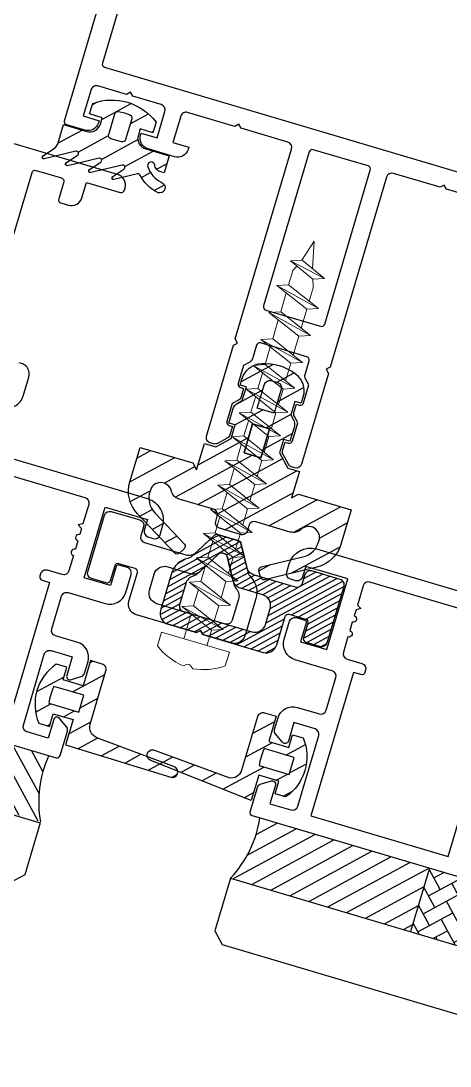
# Model space of a CAD drawing. Header units: millimetres. Extents: x 62878 to 70819, y -67946 to -61850.
# Drawn here: x 67424.38 to 67428.27, y -67142.01 to -67132.51 of the extents above; entities that cross this region are included whole.
import ezdxf

# ---------------------------------------------------------------- set-up
doc = ezdxf.new("R2010")
doc.units = ezdxf.units.MM
doc.layers.add('DOGRAMA', color=171, linetype='Continuous', lineweight=0)
doc.layers.add('DOĞRAMA-yeni', color=40, linetype='Continuous')
pattern_1 = [(28.49895813237898, (67323.98696497982, -67095.27955242204), (-0.075746416285702, 0.1395135940325284), [])]

# ---------------------------------------------------------------- blocks, each defined once
blk = doc.blocks.new('SPANDREL 96')
at = {"layer": 'DOĞRAMA-yeni', "color": 122, "lineweight": -2}
for p, q in [((46177.02076404241, 27268.32131884804), (46084.94526385426, 27241.10294336062)), ((46084.94526385426, 27241.10294336062), (46085.08408057183, 27240.63278786861)), ((46085.08408057182, 27240.63278786861), (46085.22044727582, 27240.55859141781))]:
    blk.add_line(p, q, dxfattribs=at)
blk = doc.blocks.new('a2we')
at = {"lineweight": 5, "ltscale": 0.5}
for p, q in [((-196.0144480926461, -415.2868589025547), (-196.5925912144022, -417.2488821181558)), ((-196.0144480926461, -415.2868589025547), (-195.4639709594615, -417.7110762494052)), ((-197.5747968978259, -417.6063757508618), (-196.5747276986959, -417.2423803302317)), ((-194.1582851917165, -418.2620245979042), (-197.5747968978259, -417.6063757508618)), ((-195.1583543907882, -418.6260200186506), (-197.5747968978259, -417.6063757508618)), ((-196.5747276986959, -417.2423803302317), (-194.1582851917165, -418.2620245979042)), ((-197.1143788935161, -419.7428166739272), (-197.1143788935161, -418.4283854465556)), ((-196.8896500078097, -417.895480952812), (-197.0961171580722, -418.3448917148726)), ((-194.1582851917165, -418.2620245979042), (-195.1583543907882, -418.6260200186506)), ((-195.1583543907882, -418.6260200186506), (-194.9264251741961, -419.2953524503964)), ((-194.9154016761394, -420.634479622855), (-194.9154016761394, -419.3608343693425)), ((-198.1144480926461, -420.1068120946153), (-197.1143788935161, -419.7428166739268)), ((-194.9154016761721, -421.4039929561312), (-198.1144480926461, -420.1068120946153)), ((-193.9153324771005, -421.0399975355008), (-198.1144480926461, -420.1068120946153)), ((-197.1143788935161, -419.7428166739268), (-193.9153324771005, -421.0399975355008)), ((-197.1143788935161, -419.7428166739268), (-193.9153324771005, -421.0399975355008)), ((-197.1143788935161, -422.2969096404012), (-197.1143788935162, -420.512330007273)), ((-193.9153324771005, -421.0399975355008), (-194.9154016761721, -421.4039929561312)), ((-194.9154016761721, -423.1885725893157), (-194.9154016761721, -421.4039929561312)), ((-198.1144480926461, -422.6609050610894), (-197.1143788935161, -422.2969096404012)), ((-197.1143788935161, -422.2969096404012), (-193.9153324771005, -423.594090501975)), ((-197.1143788935161, -422.2969096404012), (-193.9153324771005, -423.594090501975)), ((-194.9154016761721, -423.9580859226053), (-198.1144480926461, -422.6609050610894)), ((-193.9153324771005, -423.594090501975), (-198.1144480926461, -422.6609050610894)), ((-197.1143788935161, -424.8510026068752), (-197.1143788935162, -423.0664229737469)), ((-193.9153324771005, -423.594090501975), (-194.9154016761721, -423.9580859226053)), ((-194.9154016761721, -425.7426655557898), (-194.9154016761721, -423.9580859226053)), ((-198.1144480926461, -425.2149980275636), (-197.1143788935161, -424.8510026068752)), ((-194.9154016761721, -426.5121788890793), (-198.1144480926461, -425.2149980275636)), ((-193.9153324771005, -426.1481834684492), (-198.1144480926461, -425.2149980275636)), ((-197.1143788935161, -424.8510026068752), (-193.9153324771005, -426.1481834684492)), ((-197.1143788935161, -424.8510026068752), (-193.9153324771005, -426.1481834684492)), ((-197.1143788935161, -427.3050955733496), (-197.1143788935162, -425.6205159402211)), ((-193.9153324771005, -426.1481834684492), (-194.9154016761721, -426.5121788890793)), ((-198.1144480926461, -427.669090994038), (-197.1143788935161, -427.3050955733496)), ((-197.1143788935161, -427.3050955733496), (-193.9153324771005, -428.6022764349236)), ((-197.1143788935161, -427.3050955733496), (-193.9153324771005, -428.6022764349236)), ((-194.9154016761721, -428.1967585222638), (-194.9154016761721, -426.5121788890793)), ((-194.9154016761721, -428.9662718555534), (-198.1144480926461, -427.669090994038)), ((-193.9153324771005, -428.6022764349236), (-198.1144480926461, -427.669090994038)), ((-197.1143788935161, -429.5591885398237), (-197.1143788935161, -428.0237477951896)), ((-193.9153324771005, -428.6022764349236), (-194.9154016761721, -428.9662718555534)), ((-194.9154016761721, -430.450851488738), (-194.9154016761721, -428.9662718555534)), ((-198.1144480926461, -429.9231839605702), (-197.1143788935161, -429.5591885398237)), ((-194.9154016761721, -431.2203648220857), (-198.1144480926461, -429.9231839605702)), ((-193.9153324771005, -430.8563694013976), (-198.1144480926461, -429.9231839605702)), ((-197.1143788935161, -429.5591885398237), (-193.9153324771005, -430.8563694013976)), ((-197.1143788935161, -429.5591885398237), (-193.9153324771005, -430.8563694013976)), ((-197.1143788935161, -431.8132815063559), (-197.1143788935161, -430.2778407616635)), ((-193.9153324771005, -430.8563694013976), (-194.9154016761721, -431.2203648220857)), ((-198.1144480926461, -432.177276926986), (-197.1143788935161, -431.8132815063559)), ((-197.1143788935161, -431.8132815063559), (-193.9153324771005, -433.1104623678716)), ((-197.1143788935161, -431.8132815063559), (-193.9153324771005, -433.1104623678716)), ((-194.9154016761721, -432.7049444552304), (-194.9154016761721, -431.2203648220857)), ((-194.9154016761721, -433.4744577885599), (-198.1144480926461, -432.177276926986)), ((-193.9153324771005, -433.1104623678716), (-198.1144480926461, -432.177276926986)), ((-197.1143788935161, -434.0673744728301), (-197.1143788935161, -432.5319337281958)), ((-193.9153324771005, -433.1104623678716), (-194.9154016761721, -433.4744577885599)), ((-194.9154016761721, -434.9590374217446), (-194.9154016761721, -433.4744577885599)), ((-198.1144480926461, -434.4313698935184), (-197.1143788935161, -434.0673744728301)), ((-194.9154016761721, -435.7285507550341), (-198.1144480926461, -434.4313698935184)), ((-193.9153324771005, -435.364555334404), (-198.1144480926461, -434.4313698935184)), ((-197.1143788935161, -434.0673744728301), (-193.9153324771005, -435.364555334404)), ((-197.1143788935161, -434.0673744728301), (-193.9153324771005, -435.364555334404)), ((-197.1143788935161, -436.3642339800811), (-197.1143788935161, -434.7860266946118)), ((-193.9153324771005, -435.364555334404), (-194.9154016761721, -435.7285507550341)), ((-194.9154016761721, -437.2558969289955), (-194.9154016761721, -435.7285507550341)), ((-198.1144480926461, -436.7282294008277), (-197.1143788935161, -436.3642339800811)), ((-194.9154016761721, -438.0254102623434), (-198.1144480926461, -436.7282294008277)), ((-193.9153324771005, -437.6614148416551), (-198.1144480926461, -436.7282294008277)), ((-197.1143788935161, -436.3642339800811), (-193.9153324771005, -437.6614148416551)), ((-197.1143788935161, -436.3642339800811), (-193.9153324771005, -437.6614148416551)), ((-197.1143788935161, -438.6610934873901), (-197.1143788935161, -437.1337473134849)), ((-193.9153324771005, -437.6614148416551), (-194.9154016761721, -438.0254102623434)), ((-198.1144480926461, -439.0250889080787), (-197.1143788935161, -438.6610934873901)), ((-197.1143788935161, -438.6610934873901), (-193.9153324771005, -439.9582743489061)), ((-197.1143788935161, -438.6610934873901), (-193.9153324771005, -439.9582743489061)), ((-194.9154016761721, -439.5527564362646), (-194.9154016761721, -438.0254102623434)), ((-194.9154016761721, -440.3222697695944), (-198.1144480926461, -439.0250889080787)), ((-193.9153324771005, -439.9582743489061), (-198.1144480926461, -439.0250889080787)), ((-197.1143788935161, -440.9579529946993), (-197.1143788935161, -439.430606820736)), ((-193.9153324771005, -439.9582743489061), (-194.9154016761721, -440.3222697695944)), ((-194.9154016761721, -441.849615943574), (-194.9154016761721, -440.3222697695944)), ((-198.1144480926461, -441.3219484153295), (-197.1143788935161, -440.9579529946993)), ((-194.9154016761721, -442.6191292769035), (-198.1144480926461, -441.3219484153295)), ((-193.9153324771005, -442.2551338562151), (-198.1144480926461, -441.3219484153295)), ((-197.1143788935161, -440.9579529946993), (-193.9153324771005, -442.2551338562151)), ((-197.1143788935161, -443.2537258831643), (-197.1143788935161, -441.7274663280053)), ((-193.9153324771005, -442.2551338562151), (-194.9154016761721, -442.6191292769035)), ((-198.1144480926461, -443.6177213039109), (-197.1143788935161, -443.2537258831643)), ((-197.1143788935161, -443.2537258831643), (-193.9153324771005, -444.5509067447383)), ((-194.9154016761721, -444.1453888320787), (-194.9154016761721, -442.6191292769035)), ((-194.9154016761721, -444.9149021654266), (-198.1144480926461, -443.6177213039109)), ((-193.9153324771005, -444.5509067447383), (-198.1144480926461, -443.6177213039109)), ((-197.1143788935161, -445.5538642814245), (-197.1143788935161, -444.0232392165685)), ((-193.9153324771005, -444.5509067447383), (-194.9154016761721, -444.9149021654266)), ((-194.9154016761721, -446.4455272302989), (-194.9154016761721, -444.9149021654266)), ((-198.1144480926461, -445.9178597020545), (-197.1143788935161, -445.5538642814245)), ((-193.9153324771005, -446.8510451429402), (-198.1144480926461, -445.9178597020545)), ((-194.9154016761721, -447.2150405636282), (-198.1144480926461, -445.9178597020545)), ((-197.1143788935161, -445.5538642814245), (-193.9153324771005, -446.8510451429402)), ((-197.1143788935161, -445.5538642814245), (-193.9153324771005, -446.8510451429402)), ((-197.1143788935161, -447.8540026795677), (-197.1143788935161, -446.3233776147298)), ((-193.9153324771005, -446.8510451429402), (-194.9154016761721, -447.2150405636282)), ((-194.9154016761721, -448.7456656284821), (-194.9154016761721, -447.2150405636282)), ((-197.1143788935161, -447.8540026795677), (-198.1144480926461, -448.2179981003141)), ((-194.9154016761721, -449.5151789618299), (-198.1144480926461, -448.2179981003141)), ((-198.1144480926461, -448.2179981003141), (-193.9153324771005, -449.1511835411412)), ((-193.9153324771005, -449.1511835411412), (-197.1143788935161, -447.8540026795677)), ((-197.1143788935161, -450.1541410778275), (-197.1143788935161, -448.6235160129718)), ((-193.9153324770423, -449.1511835411412), (-194.9154016761721, -449.5151789618299)), ((-194.9154016761723, -451.0458040266858), (-194.9154016761721, -449.5151789618299)), ((-198.1144480926461, -450.5181364984577), (-197.1143788935161, -450.1541410778275)), ((-194.9154016761721, -451.8153173600317), (-198.1144480926461, -450.5181364984577)), ((-193.9153324770423, -451.4513219393434), (-198.1144480926461, -450.5181364984577)), ((-197.1143788935161, -450.1541410778275), (-193.9153324770423, -451.4513219393434)), ((-197.1143788935161, -453.2868589025547), (-197.1143788935162, -450.9236544111328)), ((-193.9153324770423, -451.4513219393434), (-194.9154016761721, -451.8153173600317)), ((-194.9154016761721, -453.2868589025547), (-194.9154016761721, -451.8153173600317)), ((-192.7980524524961, -453.2868589025547), (-199.230843732796, -453.2868589025547)), ((-199.230843732796, -454.5827171301502), (-199.230843732796, -453.2868589025547)), ((-192.7980524524961, -454.5827171301502), (-192.7980524524961, -453.2868589025547))]:
    blk.add_line(p, q, dxfattribs=at)
blk.add_lwpolyline([(-196.4690204826777, -455.6637351848848), (-196.1125089353335, -455.3998333582319), (-195.9163872499585, -455.3998333582319), (-195.5598757026143, -455.6637351848848)], dxfattribs=at)
for centre, radius, start, end in [((-196.9143788935627, -418.4283854465556), 0.2, 155.3251238657465, 180), ((-195.115401676151, -419.3608343693425), 0.2, 0, 19.11162363728389), ((-195.6603624057317, -449.5292358589606), 6.187568978619671, 234.757305859688, 262.4904896380407), ((-196.3685337795604, -449.5292358589606), 6.187568978619673, 277.5095103619591, 305.2426941403116)]:
    blk.add_arc(centre, radius, start, end, dxfattribs=at)

msp = doc.modelspace()

# ---------------------------------------------------------------- hatches: boundary and pattern name
at = {"layer": 'DOGRAMA', "lineweight": -2}
h = msp.add_hatch(dxfattribs=at)
h.set_pattern_fill('ANSI31', color=256, scale=0.05, angle=343.5027534101681, style=0)
h.set_pattern_definition(pattern_1)
edge = h.paths.add_edge_path()
edge.add_arc((67424.61669541734, -67133.59014307648), 0.09999999965983376, 303.4989585464025, 343.4989585433755)
edge.add_line((67424.71257687424, -67133.61854635368), (67424.76173669483, -67133.452596663))
edge.add_line((67424.76173669483, -67133.452596663), (67424.97267590012, -67133.51508387476))
edge.add_arc((67425.00107917821, -67133.41920241744), 0.1000000003245751, 253.4989581244033, 343.4989581244033)
edge.add_line((67425.09696063554, -67133.44760569553), (67425.11400260197, -67133.3900768216))
edge.add_line((67425.11400260197, -67133.3900768216), (67424.99894485413, -67133.35599288785))
edge.add_line((67424.99894485413, -67133.35599288785), (67425.02734813213, -67133.26011143063))
edge.add_arc((67425.20137939096, -67133.72884709261), 0.4999999998623882, 36.62906045737168, 110.36885574909539, ccw=False)
edge.add_line((67425.602636874, -67133.43053109878), (67425.57423359604, -67133.52641255576))
edge.add_line((67425.57423359604, -67133.52641255576), (67425.4591758473, -67133.492328622))
edge.add_line((67425.4591758473, -67133.492328622), (67425.44213387993, -67133.54985749614))
edge.add_arc((67425.53801533737, -67133.57826077411), 0.10000000040313, 163.4989582073026, 253.4989582096707)
edge.add_line((67425.5096120594, -67133.67414223157), (67425.7205512647, -67133.73662944286))
edge.add_line((67425.7205512647, -67133.73662944286), (67425.67525513543, -67133.88953640162))
edge.add_line((67425.67525513543, -67133.88953640162), (67425.63740171737, -67133.87832295951))
edge.add_arc((67425.65586384785, -67133.81600001233), 0.06500000005627196, 185.0896228229126, 253.498958340867, ccw=False)
edge.add_arc((67425.55855959184, -67133.8246664223), 0.03268943078929895, 5.089622656617073, 198.9292373171548)
edge.add_arc((67425.75778776527, -67133.75914947667), 0.2424115899346046, 198.3014915652048, 243.8082639741156)
edge.add_arc((67425.63532051434, -67134.02424594935), 0.05002797726506038, -105.52888305665408, 71.98435324086171, ccw=False)
edge.add_arc((67425.78694050793, -67133.7392934077), 0.3717812406203506, 206.9989371838813, 243.6504576742983, ccw=False)
edge.add_arc((67425.43931754086, -67133.919576316), 0.02000000000387995, 35.11329575059322, 103.4989586203978)
edge.add_line((67425.43464898705, -67133.90012883273), (67425.22068939867, -67133.95149187013))
edge.add_arc((67425.2171879839, -67133.9369062578), 0.01499999974561794, 123.4989565628982, 283.49895655522573, ccw=False)
edge.add_line((67425.20890915705, -67133.92439781991), (67425.31158143393, -67133.85644320691))
edge.add_arc((67425.30054299765, -67133.83976528964), 0.02000000000008091, 303.498957587384, 463.4989575891348)
edge.add_line((67425.29587444419, -67133.82031780628), (67425.00975019339, -67133.88900465882))
edge.add_arc((67425.00624877821, -67133.87441904617), 0.01500000015202683, 123.4989578320662, 283.49895778314055, ccw=False)
edge.add_line((67424.99796995087, -67133.86191060813), (67425.10064222768, -67133.79395599561))
edge.add_arc((67425.08960379142, -67133.77727807834), 0.01999999999204939, 303.4989575526205, 463.4989575388672)
edge.add_line((67425.08493523797, -67133.75783059497), (67424.79881098813, -67133.8265174471))
edge.add_arc((67424.79530957293, -67133.81193183456), 0.01500000005637431, 123.49895796978359, 283.4989579280135, ccw=False)
edge.add_line((67424.7870307456, -67133.7994233966), (67424.88970302336, -67133.73146878387))
edge.add_arc((67424.87866458663, -67133.71479086678), 0.02000000009130585, 303.4989589641672, 463.4989589463015)
edge.add_line((67424.8739960327, -67133.69534338346), (67424.58787178286, -67133.76403023532))
edge.add_arc((67424.58437036761, -67133.74944462301), 0.01499999984356309, 123.49895842928731, 283.49895835180644, ccw=False)
edge.add_line((67424.57609154031, -67133.73693618532), (67424.67188759994, -67133.67353266163))
edge = h.paths.add_edge_path(flags=16)
edge.add_line((67425.38221269284, -67133.40006248753), (67425.32637012913, -67133.5885712382))
edge.add_arc((67425.29760569196, -67133.58005025474), 0.03000000008300423, 253.4989580488048, 343.4989580409109, ccw=False)
edge.add_line((67425.2890847085, -67133.60881469192), (67425.19320325102, -67133.58041141395))
edge.add_arc((67425.20172423459, -67133.55164697711), 0.02999999979102725, 163.498957646172, 253.4989576728195, ccw=False)
edge.add_line((67425.17295979775, -67133.54312599353), (67425.2288023615, -67133.35461724267))
edge.add_arc((67425.25756679902, -67133.36313822682), 0.03000000061212774, 81.2653911737986, 163.4989569779322, ccw=False)
edge.add_arc((67425.20137939129, -67133.72884708943), 0.3999999965363037, 65.73252391314361, 81.26539224949488, ccw=False)
edge.add_arc((67425.35344825574, -67133.3915415041), 0.03000000000825104, -16.501041945263523, 65.7325238916709, ccw=False)
h = msp.add_hatch(dxfattribs=at)
h.set_pattern_fill('ANSI31', color=256, scale=0.05, angle=343.5027534101681, style=0)
h.set_pattern_definition(pattern_1)
edge = h.paths.add_edge_path(flags=16)
edge.add_arc((67426.63468110711, -67135.82624384642), 0.04999999964090491, 73.49895855611982, 163.4989585561197, ccw=False)
edge.add_line((67426.64888274565, -67135.77830311815), (67426.70641162142, -67135.79534508502))
edge.add_arc((67426.69220998205, -67135.84328581314), 0.04999999973697263, -16.501042407323723, 73.49895759741258, ccw=False)
edge.add_line((67426.74015071016, -67135.85748745251), (67426.67624333405, -67136.07322073108))
edge.add_line((67426.67624333405, -67136.07322073108), (67426.52283300363, -67136.0277754862))
edge.add_line((67426.52283300363, -67136.0277754862), (67426.58674037884, -67135.81204220788))
h.paths.add_polyline_path([(67426.48022808618, -67136.17159767168), (67426.63363841847, -67136.21704291632), (67426.55552940283, -67136.48071692315), (67426.40211907239, -67136.43527167829)], flags=16)
edge = h.paths.add_edge_path()
edge.add_arc((67426.74584886785, -67135.87345928456), 0.2000000001360685, -16.501041710968707, 54.06517717426999, ccw=False)
edge.add_line((67426.93761178217, -67135.93026584004), (67426.92161947553, -67135.9842513564))
edge.add_line((67426.92161947553, -67135.9842513564), (67426.86409060162, -67135.96720938954))
edge.add_line((67426.86409060162, -67135.96720938954), (67426.82765366326, -67136.09021021794))
edge.add_line((67426.82765366326, -67136.09021021794), (67426.84837666892, -67136.1283789029))
edge.add_arc((67426.76049408989, -67136.17609318087), 0.1000000000943274, -16.50104189749868, 28.498958100237985, ccw=False)
edge.add_line((67426.85637554698, -67136.20449645893), (67426.81936767517, -67136.32942460151))
edge.add_line((67426.81936767517, -67136.32942460151), (67426.76183880029, -67136.31238263464))
edge.add_line((67426.76183880029, -67136.31238263464), (67426.72540186197, -67136.43538346306))
edge.add_line((67426.72540186197, -67136.43538346306), (67426.8007856016, -67136.5742290604))
edge.add_line((67426.8007856016, -67136.5742290604), (67426.90461013897, -67136.60498534319))
edge.add_line((67426.90461013897, -67136.60498534319), (67426.83360194354, -67136.84468898564))
edge.add_line((67426.83360194354, -67136.84468898564), (67426.89574431124, -67136.81094989639))
edge.add_line((67426.89574431124, -67136.81094989639), (67427.37515159661, -67136.95296628607))
edge.add_line((67427.37515159661, -67136.95296628607), (67427.28233185294, -67137.26629956615))
edge.add_arc((67426.99468748158, -67137.18108973204), 0.300000000342251, 283.49895812141074, 343.4989581205613, ccw=False)
edge.add_line((67427.06471578627, -67137.47280198194), (67426.5870057506, -67137.58748082699))
edge.add_arc((67426.58000292003, -67137.55830960223), 0.02999999982806261, 193.4989584080042, 283.49895840151675, ccw=False)
edge.add_line((67426.55083169529, -67137.5653124328), (67426.53682603399, -67137.50696998286))
edge.add_arc((67426.56599725921, -67137.49996715254), 0.03000000022311368, 103.49895773450493, 193.4989577345048, ccw=False)
edge.add_line((67426.5589944289, -67137.47079592732), (67426.93565237714, -67137.38037559847))
edge.add_arc((67426.888966841, -67137.1859007653), 0.2000000000573813, 283.4989580400691, 345.4185553801055)
edge.add_arc((67426.988096478, -67137.20333910208), 0.1000000004903255, 340.7841106031738, 493.4989582006951)
edge.add_arc((67426.8504282007, -67137.05826172465), 0.09999999954474074, 253.498958218582, 313.4989582218484, ccw=False)
edge.add_line((67426.82202492299, -67137.15414318128), (67426.50868919263, -67137.06132271206))
edge.add_arc((67426.49448755411, -67137.10926344032), 0.0499999996228191, 73.4989585673719, 163.4989585673719)
edge.add_line((67426.44654682586, -67137.0950618018), (67426.4323494084, -67137.14298827713))
edge.add_arc((67426.38440868036, -67137.12878663836), 0.04999999948379503, 253.4989582245228, 343.49895822452277, ccw=False)
edge.add_line((67426.37020704159, -67137.1767273664), (67426.17844412764, -67137.11992081066))
edge.add_arc((67426.19264576616, -67137.07198008147), 0.05000000051578476, 163.4989588704965, 253.4989588704965, ccw=False)
edge.add_line((67426.14470503698, -67137.05777844295), (67426.15890245442, -67137.00985196758))
edge.add_arc((67426.11096172583, -67136.9956503287), 0.05000000004705915, 343.498958276595, 433.4989582765951)
edge.add_line((67426.12516336472, -67136.9477096001), (67425.81182763436, -67136.85488913064))
edge.add_arc((67425.84023091252, -67136.75900767406), 0.09999999963365916, 193.4989579630618, 253.4989579636559, ccw=False)
edge.add_arc((67425.64575607951, -67136.8056932102), 0.1000000002794401, 13.49895813848493, 166.2138057217832)
edge.add_arc((67425.73838935589, -67136.84506142938), 0.200000000047591, 161.579360860378, 223.4989582025086)
edge.add_line((67425.59331197843, -67136.98272970667), (67425.85994725498, -67137.26371489388))
edge.add_arc((67425.83818564822, -67137.28436513529), 0.02999999998826369, -46.501042229451, 43.498957750389025, ccw=False)
edge.add_line((67425.85883588964, -67137.30612674206), (67425.81531267616, -67137.34742722512))
edge.add_arc((67425.79466243449, -67137.32566561858), 0.02999999999967173, 223.4989583991969, 313.49895841935694, ccw=False)
edge.add_line((67425.77290082796, -67137.34631586024), (67425.43473101709, -67136.98994625642))
edge.add_arc((67425.6523470838, -67136.78344384054), 0.3000000004280252, 163.498958126087, 223.4989581266344, ccw=False)
edge.add_line((67425.36470271234, -67136.69823400643), (67425.45752245604, -67136.38490072636))
edge.add_line((67425.45752245604, -67136.38490072636), (67425.93692974045, -67136.5269171163))
edge.add_line((67425.93692974045, -67136.5269171163), (67425.97066883114, -67136.58905948378))
edge.add_line((67425.97066883114, -67136.58905948378), (67426.04167702561, -67136.34935584155))
edge.add_line((67426.04167702561, -67136.34935584155), (67426.14550156204, -67136.38011212386))
edge.add_line((67426.14550156204, -67136.38011212386), (67426.28434716014, -67136.30472838423))
edge.add_line((67426.28434716014, -67136.30472838423), (67426.32078409844, -67136.18172755581))
edge.add_line((67426.32078409844, -67136.18172755581), (67426.26325522362, -67136.16468558939))
edge.add_line((67426.26325522362, -67136.16468558939), (67426.3002630964, -67136.03975744636))
edge.add_arc((67426.39614455304, -67136.0681607243), 0.09999999962747119, 118.4989580943915, 163.4989580930422, ccw=False)
edge.add_line((67426.3484302753, -67135.98027814568), (67426.38659896047, -67135.95955513914))
edge.add_line((67426.38659896047, -67135.95955513914), (67426.42303589881, -67135.8365543107))
edge.add_line((67426.42303589881, -67135.8365543107), (67426.36550702491, -67135.81951234405))
edge.add_line((67426.36550702491, -67135.81951234405), (67426.38149933066, -67135.76552682792))
edge.add_arc((67426.57326224474, -67135.82233338358), 0.1999999999562032, 92.93273934174522, 163.4989582221206, ccw=False)
edge.add_arc((67426.58710200035, -67136.09247910637), 0.4705000006676689, 54.06517701627229, 92.93273925112561, ccw=False)
at = {"layer": 'DOGRAMA', "lineweight": -2, "ltscale": 5}
h = msp.add_hatch(dxfattribs=at)
h.set_pattern_fill('ANSI31', color=256, scale=0.015, angle=343.5027534101681, style=0)
h.set_pattern_definition([(28.49895813237898, (67323.98696497982, -67095.27955242204), (-0.02272392488571056, 0.04185407820975854), [])])
edge = h.paths.add_edge_path(flags=16)
edge.add_line((67426.22806406947, -67137.35226488744), (67426.20191035661, -67137.34451728752))
edge.add_arc((67426.19338937332, -67137.37328172434), 0.02999999969854346, 73.49895817122778, 133.4989581681704)
edge.add_line((67426.17273913196, -67137.35152011794), (67425.98387858932, -67137.53073555352))
edge.add_arc((67425.9150444516, -67137.45819686647), 0.09999999817402078, 285.64000037127784, 313.49895848435443, ccw=False)
edge.add_arc((67425.96896288564, -67137.65079178264), 0.09999999998507465, 105.6400000286476, 163.4989581362578)
edge.add_line((67425.87308142864, -67137.62238850466), (67425.81622026577, -67137.81433575453))
edge.add_arc((67425.8641609944, -67137.82853739342), 0.05000000008891692, 163.4989582908041, 253.4989582860677)
edge.add_line((67425.84995935552, -67137.87647812204), (67426.47318882658, -67138.06109942893))
edge.add_arc((67426.50159210435, -67137.96521797216), 0.09999999970344584, 253.4989582102866, 343.4989582102866)
edge.add_line((67426.59747356112, -67137.99362124993), (67426.64013308453, -67137.84961472853))
edge.add_arc((67426.5442516273, -67137.82121145078), 0.1000000001318428, 343.4989582916938, 433.4989582916938)
edge.add_line((67426.57265490506, -67137.72532999355), (67426.37006144406, -67137.6653150689))
edge.add_arc((67426.39846472177, -67137.56943361151), 0.1000000002729217, 193.4989583466838, 253.49895834172628, ccw=False)
edge.add_line((67426.30122730508, -67137.59277638016), (67426.24871431134, -67137.3740264942))
edge.add_arc((67426.21954308612, -67137.38102932488), 0.03000000030803417, 13.49895841011307, 73.49895840407429)
edge = h.paths.add_edge_path()
edge.add_line((67426.81271970717, -67137.90074062895), (67426.96133596619, -67137.94476570986))
edge.add_arc((67426.95281498262, -67137.9735301467), 0.02999999979102725, -16.501042319286626, 73.49895767281947, ccw=False)
edge.add_line((67426.98157941947, -67137.98205113027), (67426.94181482992, -67138.11628517034))
edge.add_arc((67426.9705792672, -67138.12480615344), 0.03000000009129442, 163.4989587702489, 253.4989587968964)
edge.add_line((67426.96205828412, -67138.15357059073), (67427.09629232326, -67138.1933351798))
edge.add_arc((67427.11049396236, -67138.1453944512), 0.05000000012301006, 253.4989580415041, 343.4989580415041)
edge.add_line((67427.15843469097, -67138.1595960903), (67427.31039222804, -67137.64663029539))
edge.add_arc((67427.2624514998, -67137.63242865591), 0.0499999998816591, 343.4989575073953, 433.4989575233838)
edge.add_line((67427.27665313927, -67137.58448792767), (67427.0177732048, -67137.50779907717))
edge.add_arc((67427.00357156579, -67137.5557398059), 0.05000000022378402, 73.4989581800619, 163.4989581753256)
edge.add_line((67426.95563083707, -67137.54153816689), (67426.9314880514, -67137.62303740492))
edge.add_arc((67426.88354732266, -67137.60883576592), 0.0500000002196508, 253.4989581960504, 343.4989581960504, ccw=False)
edge.add_line((67426.86934568366, -67137.65677649465), (67426.49570213805, -67137.54609084365))
edge.add_arc((67426.52410541625, -67137.45020938713), 0.09999999958611525, 193.4989579325788, 253.4989579381948, ccw=False)
edge.add_line((67426.42686800004, -67137.47355215492), (67426.37435500536, -67137.25480226894))
edge.add_arc((67426.34518378064, -67137.26180509881), 0.02999999963671545, 13.49895711732378, 73.4989571201579)
edge.add_line((67426.35370476443, -67137.2330406622), (67426.16147949654, -67137.17609714158))
edge.add_arc((67426.1529585133, -67137.20486157839), 0.02999999967219121, 73.49895824327636, 133.4989582457218)
edge.add_line((67426.13230827192, -67137.18309997203), (67425.93652014004, -67137.36888920488))
edge.add_arc((67425.86768600109, -67137.29635051593), 0.100000000398228, 283.0102865303558, 313.4989582405602, ccw=False)
edge.add_arc((67425.93522379556, -67137.5886494154), 0.2000000001227445, 103.0102863610521, 163.498958071414)
edge.add_line((67425.74346088147, -67137.53184285919), (67425.64399480296, -67137.86761229455))
edge.add_arc((67425.73987625985, -67137.89601557286), 0.09999999996799572, 163.4989579334448, 253.498957941439)
edge.add_line((67425.71147298155, -67137.99189702974), (67425.97035291506, -67138.06858588003))
edge.add_line((67425.97035291506, -67138.06858588003), (67426.00763833566, -67138.04834242628))
edge.add_line((67426.00763833566, -67138.04834242628), (67426.02788178991, -67138.08562784693))
edge.add_line((67426.02788178991, -67138.08562784693), (67426.57440609395, -67138.24752653162))
edge.add_arc((67426.60280937204, -67138.1516450743), 0.1000000003245751, 253.4989581244033, 343.4989581244033)
edge.add_line((67426.69869082936, -67138.18004835238), (67426.77543428654, -67137.92098408248))
edge.add_arc((67426.80419872362, -67137.92950506603), 0.03000000002408803, 73.49895783366281, 163.4989578336628, ccw=False)
at = {"layer": 'DOGRAMA', "lineweight": -2}
h = msp.add_hatch(dxfattribs=at)
h.set_pattern_fill('ANSI31', color=256, scale=0.05, angle=343.5027534101681, style=0)
h.set_pattern_definition(pattern_1)
edge = h.paths.add_edge_path(flags=16)
edge.add_arc((67425.28659941374, -67138.82171419225), 0.6682513996119114, 156.6232787045507, 170.3746371348947)
edge.add_line((67424.62775557868, -67138.70997908547), (67424.90120383928, -67138.79098355862))
edge.add_line((67424.90120383928, -67138.79098355862), (67424.94664908366, -67138.6375732275))
edge.add_line((67424.94664908366, -67138.6375732275), (67424.67320082405, -67138.55656875433))
edge = h.paths.add_edge_path()
edge.add_line((67425.11424473862, -67138.35347518769), (67425.00877513643, -67138.3222315818))
edge.add_line((67425.00877513643, -67138.3222315818), (67424.94060726892, -67138.55234707861))
edge.add_line((67424.94060726892, -67138.55234707861), (67424.75843250152, -67138.49838085052))
edge.add_line((67424.75843250152, -67138.49838085052), (67424.79251643436, -67138.38332310224))
edge.add_line((67424.79251643436, -67138.38332310224), (67424.69663497782, -67138.35491982404))
edge.add_arc((67424.94502038218, -67138.72052711472), 0.4420000001135888, 124.1913099615351, 202.8066061949714)
edge.add_line((67424.53757662055, -67138.89185598333), (67424.633458078, -67138.92025926155))
edge.add_line((67424.633458078, -67138.92025926155), (67424.66754201178, -67138.80520151279))
edge.add_line((67424.66754201178, -67138.80520151279), (67424.84971677916, -67138.85916774109))
edge.add_line((67424.84971677916, -67138.85916774109), (67424.78154891255, -67139.0892832379))
edge.add_line((67424.78154891255, -67139.0892832379), (67425.7372749721, -67139.3817954937))
edge.add_arc((67425.75147661119, -67139.33385476515), 0.05000000006306648, 253.4989580385472, 426.7891212353896)
edge.add_line((67425.77118243216, -67139.28790173885), (67425.06580360548, -67139.02315504439))
edge.add_arc((67425.10012986054, -67138.92923109514), 0.1000000001396606, 163.4989581646757, 249.9242286033491, ccw=False)
edge.add_line((67425.00424840336, -67138.90082781717), (67425.14798382836, -67138.41561755515))
edge.add_arc((67425.10004309977, -67138.40141591628), 0.05000000004292593, 343.4989582925836, 433.4989583085721)
h = msp.add_hatch(dxfattribs=at)
h.set_pattern_fill('ANSI31', color=256, scale=0.03999999999999999, angle=343.5027534101681, style=0)
h.set_pattern_definition([(118.4989581323789, (67554.32627847574, -67163.51372152768), (0.1116108752260227, 0.06059713302856166), [])])
h.paths.add_polyline_path([(67423.34511245898, -67138.83324307465, 0.4142135623420975), (67423.37929076076, -67138.8146865756), (67424.62814673866, -67139.18463927136, 0.1532309010706403), (67424.55360852822, -67139.78833129151), (67423.18250369254, -67139.38216441649)])
h.paths.add_polyline_path([(67423.08778987735, -67138.72833431429), (67423.32655596016, -67138.79906477287, 0.4142135623575963), (67423.34511245898, -67138.83324307465), (67423.18250369254, -67139.38216441649), (67422.91737020943, -67139.30362305643)])
h = msp.add_hatch(dxfattribs=at)
h.set_pattern_fill('ANSI31', color=256, scale=0.05, angle=343.5027534101681, style=0)
h.set_pattern_definition(pattern_1)
edge = h.paths.add_edge_path(flags=16)
edge.add_arc((67427.1974097476, -67139.38775979065), 0.668251398455853, 156.6232790219072, 170.3746374521347)
edge.add_line((67426.53856591307, -67139.27602468772), (67426.81201417271, -67139.35702916134))
edge.add_line((67426.81201417271, -67139.35702916134), (67426.85745941807, -67139.20361882998))
edge.add_line((67426.85745941807, -67139.20361882998), (67426.58401115751, -67139.12261435659))
edge = h.paths.add_edge_path()
edge.add_line((67426.58939901389, -67138.79567974141), (67426.69486861513, -67138.82692334702))
edge.add_line((67426.69486861513, -67138.82692334702), (67426.62670074851, -67139.05703884407))
edge.add_line((67426.62670074851, -67139.05703884407), (67426.80887551684, -67139.11100507238))
edge.add_line((67426.80887551684, -67139.11100507238), (67426.84295945062, -67138.99594732362))
edge.add_line((67426.84295945062, -67138.99594732362), (67426.93884090806, -67139.02435060183))
edge.add_arc((67426.5313971464, -67139.19567947045), 0.4420000001461473, -55.808690037464316, 22.806606195247923, ccw=False)
edge.add_line((67426.77978255079, -67139.56128676116), (67426.68390109425, -67139.53288348293))
edge.add_line((67426.68390109425, -67139.53288348293), (67426.7179850271, -67139.41782573462))
edge.add_line((67426.7179850271, -67139.41782573462), (67426.53581025879, -67139.36385950631))
edge.add_line((67426.53581025879, -67139.36385950631), (67426.46764239125, -67139.59397500334))
edge.add_line((67426.46764239125, -67139.59397500334), (67425.55625316518, -67139.23074427682))
edge.add_arc((67425.57045480407, -67139.18280354828), 0.05000000000520138, 80.20879507566582, 253.4989582623861, ccw=False)
edge.add_line((67425.57895771577, -67139.13353184755), (67426.26526998935, -67139.38369167213))
edge.add_arc((67426.2876397635, -67139.28622581477), 0.1000000007397053, 257.0736876026785, 343.4989580373428)
edge.add_line((67426.38352122117, -67139.31462909312), (67426.52725664526, -67138.82941883114))
edge.add_arc((67426.57519737445, -67138.84362047058), 0.05000000077617767, 73.49895785848543, 163.4989578632217, ccw=False)
h = msp.add_hatch(dxfattribs=at)
h.set_pattern_fill('ANSI31', color=256, scale=0.03999999999999999, angle=343.5027534101681, style=0)
h.set_pattern_definition([(28.49895813237898, (67304.52302920513, -67089.51368699077), (-0.06059713302856166, 0.1116108752260227), [])])
h.paths.add_polyline_path([(67427.813188356, -67140.15683582886, -0.4142135623420975), (67427.79463185626, -67140.12265752662), (67426.54577587926, -67139.7527048313, -0.1532309010706403), (67426.27947475392, -67140.29959029499), (67427.65057958956, -67140.70575717023)])
h.paths.add_polyline_path([(67428.08613274063, -67140.20900978791), (67427.84736665874, -67140.1382793298, -0.4142135623575963), (67427.813188356, -67140.15683582886), (67427.65057958956, -67140.70575717023), (67427.91571307267, -67140.78429853027)])
h = msp.add_hatch(dxfattribs=at)
h.set_pattern_fill('AR-HBONE', color=256, scale=0.03, angle=343.5027534101681, style=0)
h.set_pattern_definition([(118.4989581323789, (67442.95819410765, -67107.25714001356), (0.04820196113145938, 0.1627162282720481), [0.3599999999999994, -0.1199999999999999]), (28.49895813237898, (67442.90093697415, -67107.15168091869), (0.04820196113145938, 0.1627162282720481), [0.3599999999999985, -0.1199999999999997])])
h.paths.add_polyline_path([(67428.58805091334, -67140.35769465198), (67428.82775455556, -67140.42870284717), (67428.65733488859, -67141.0039915893), (67427.91571307267, -67140.78429853027), (67428.08613274063, -67140.20900978791)])

# ---------------------------------------------------------------- linework, layer by layer
msp.add_line((67428.08613274063, -67140.20900978791), (67427.91571307267, -67140.78429853027), dxfattribs=at)
msp.add_line((67428.08613274063, -67140.20900978791), (67427.91571307267, -67140.78429853027), dxfattribs=at)
at = {"layer": 'DOGRAMA', "lineweight": -2, "ltscale": 0.5}
for points in [[(67428.67007780305, -67134.16598474371), (67428.24162285589, -67134.0390621319), (67428.22137940259, -67134.00177671104), (67428.18409398198, -67134.02202016501), (67427.75920396144, -67133.89615360285, 0.4142135623730951), (67427.69706159466, -67133.92989269237), (67427.18580259092, -67135.65575891877), (67427.14851717028, -67135.67600237252), (67427.16876062358, -67135.71328779291), (67426.92449243326, -67136.5378683234, -0.4142135623730951), (67426.86235006555, -67136.57160741265), (67426.83426703705, -67136.56328828532, -0.1989123673795887), (67426.80452738682, -67136.53920469586), (67426.75681310831, -67136.45132211673, -0.1989123673797732), (67426.75281366974, -67136.41326333872), (67426.77533443678, -67136.33723958171), (67426.80409887369, -67136.34576056515, 0.4142135623730951), (67426.84138429433, -67136.32551711117), (67426.88966986665, -67136.16251863464), (67426.8590649096, -67136.10614887164, -0.1989123673797732), (67426.8550654701, -67136.06809009338), (67426.87758623713, -67135.99206633662), (67426.90635067408, -67136.00058732007, 0.4142135623729841), (67426.94363609471, -67135.98034386609), (67426.99192166702, -67135.81734538908), (67426.96131671, -67135.76097562631, -0.1989123673797501), (67426.95731727045, -67135.72291684827), (67426.99403967697, -67135.59895236256, 0.4142135623729288), (67426.97379622367, -67135.56166694216), (67426.55191781219, -67135.43669251913, 0.4142135623725959), (67426.51463239157, -67135.45693597286), (67426.47790998599, -67135.58090045836, -0.1989123673796753), (67426.45382639606, -67135.6106401086), (67426.3974566338, -67135.64124506582), (67426.34917106054, -67135.80424354285, 0.4142135623736503), (67426.36941451477, -67135.84152896325), (67426.39817895173, -67135.85004994669), (67426.37565818566, -67135.92607370346, -0.1989123673797502), (67426.35157459573, -67135.9558133539), (67426.29520483245, -67135.98641831092), (67426.24691926019, -67136.14941678796, 0.4142135623732063), (67426.26716271346, -67136.18670220858), (67426.29592715042, -67136.19522319203), (67426.27340638527, -67136.27124694879, -0.1989123673796753), (67426.24932279531, -67136.30098659947), (67426.16144021598, -67136.3487008773, -0.1989123673797207), (67426.1233814382, -67136.35270031635), (67426.09529840967, -67136.34438118878, -0.4142135623730951), (67426.06155931993, -67136.28223882151), (67426.30582751028, -67135.45765829104), (67426.34311293089, -67135.43741483708), (67426.32286947759, -67135.40012941668), (67426.83412848134, -67133.67426319049, 0.4142135623730951), (67426.80038939163, -67133.61212082279), (67426.37549937109, -67133.48625426086), (67426.35525591782, -67133.44896884024), (67426.31797049717, -67133.46921229445), (67425.88951555002, -67133.34228968216, 0.4142135623730951), (67425.82737318228, -67133.37602877141), (67425.75636498781, -67133.61573241434), (67425.9001871726, -67133.65833733107), (67425.89450651772, -67133.6775136226, -0.4142135623729619), (67425.7702217823, -67133.7449918014), (67425.53051814009, -67133.67398360666, -0.4142135623728953), (67425.4630399606, -67133.54969887168), (67425.46872061641, -67133.53052258016), (67425.61254280209, -67133.57312749735), (67425.68355099752, -67133.33342385467, 0.4142135623730951), (67425.64981190684, -67133.27128148741), (67425.39093197332, -67133.19459263668), (67425.37068852005, -67133.15730721627), (67425.33340309942, -67133.17755066977), (67425.07452316493, -67133.10086181927, 0.4142135623730951), (67425.01238079817, -67133.13460090854), (67424.94137260277, -67133.37430455147), (67425.08519478844, -67133.41690946821), (67425.07951413268, -67133.43608575973, -0.4142135623728953), (67424.95522939725, -67133.50356393852), (67424.79223092023, -67133.45527836622, -0.4142135623729288), (67424.77198746699, -67133.4179929458), (67427.76569296699, -67123.31208737618, -0.4142135623729288)], [(67424.21347742305, -67134.775257301), (67424.47620774416, -67133.88835382377, -0.4142135623730951), (67424.51349316476, -67133.8681103698), (67424.74360866135, -67133.93627823709, -0.4142135623730951), (67424.76385211557, -67133.97356365749), (67424.71840687023, -67134.12697398908, 0.4142135623730951), (67424.73865032442, -67134.16425940949), (67424.78659105272, -67134.17846104848), (67424.80576734402, -67134.18414170401, 0.4142135623730951), (67424.93005207946, -67134.1166635248), (67424.97123683247, -67133.97763541238), (67425.2780574952, -67134.0685259019, 0.4142135623730951), (67425.31534291583, -67134.04828244816), (67425.3210235707, -67134.0291061566, 0.4142135623730951), (67425.25354539216, -67133.90482142165), (67423.0674481714, -67133.25722668374, 0.4142135623730951)], [(67424.20964335036, -67136.02045218539, 0.4142135623730951), (67424.39607045351, -67135.91923491689), (67424.44719635369, -67135.74664829446, 0.4142135623730951), (67424.37971817423, -67135.62236355903), (67424.36054188292, -67135.61668290346)], [(67422.71051759808, -67138.61657371167), (67424.69526375824, -67139.2045215659, 0.4142135623730951), (67424.73254917882, -67139.18427811217), (67424.79767505566, -67138.96443151929, 0.1989616347783402), (67424.79367182034, -67138.92636675587), (67424.72837469826, -67138.85055801726, 0.6680475602943508), (67424.67324662836, -67138.8563587434), (67424.62281092694, -67139.02661544667), (67424.43104801295, -67138.96980889092, -0.4142135623730951), (67424.39730892415, -67138.90766652323), (67424.58761088637, -67138.26526076127, -0.4142135623730951), (67424.64975325411, -67138.2315216718), (67424.84151616806, -67138.28832822753), (67424.79108046662, -67138.45858493101, 0.6680475602943992), (67424.8341541857, -67138.49347629481), (67424.93020921832, -67138.46545500375, 0.1991096956271691), (67424.95429641075, -67138.43572198908), (67424.98533835282, -67138.33093314474, 0.4142135623730951), (67424.89086890232, -67138.15693451559), (67424.6895178427, -67138.09728763196, -0.4142135623730951), (67424.65577875299, -67138.03514526472), (67424.74382891486, -67137.73791274765, -0.4142135623730951), (67424.80597128255, -67137.70417365838), (67425.14155638221, -67137.80358513085, 0.4142135623730951), (67425.32798348446, -67137.70236786238), (67425.37626905672, -67137.53936938557, 0.4142135623730951), (67425.34252996795, -67137.4772270181), (67425.26582480177, -67137.4545043959, 0.4142135623730951), (67425.2409678547, -67137.46800003163), (67425.18984195453, -67137.64058665429), (67424.95013831227, -67137.56957845934), (67425.1404402745, -67136.92717269718), (67425.52396610337, -67137.04078580912), (67425.49556282448, -67137.1366672661, 0.4142135623730951), (67425.52930191423, -67137.19880963382), (67425.57724264247, -67137.21301127259, 0.4142135623730951), (67425.63938501017, -67137.1792721833), (67425.6621076324, -67137.10256701763, 0.4142135623730951), (67425.52715127438, -67136.8539975477), (67423.78210875645, -67136.33705788817, -0.4142135623730951)], [(67428.46340501896, -67140.32077039055), (67426.47865885874, -67139.73282253629, -0.4142135623730951), (67426.45841540548, -67139.6955371159), (67426.52354128138, -67139.47569052302, -0.1989616347783402), (67426.54763131338, -67139.44594791996), (67426.64368350644, -67139.41793621753, -0.6680475602943508), (67426.68675722549, -67139.45282758107), (67426.63632152499, -67139.62308428437), (67426.82808443892, -67139.67989084056, 0.4142135623730951), (67426.89022680576, -67139.64615175083), (67427.08052876887, -67139.00374598868, 0.4142135623730951), (67427.04678967914, -67138.94160362141), (67426.8550267652, -67138.8847970652), (67426.80459106469, -67139.0550537687, -0.6680475602943992), (67426.7494629948, -67139.06085449531), (67426.6841687113, -67138.98503616833, -0.1991096956271691), (67426.6801626365, -67138.9469809926), (67426.71120457946, -67138.84219214846, -0.4142135623730951), (67426.88520320816, -67138.74772269774), (67427.08655426776, -67138.80736958161, 0.4142135623730951), (67427.14869663643, -67138.77363049208), (67427.23674679738, -67138.47639797526, 0.4142135623730951), (67427.20300770763, -67138.414255608), (67426.86742260886, -67138.31484413506, -0.4142135623730951), (67426.76620533966, -67138.12841703238), (67426.81449091289, -67137.96541855535, -0.4142135623730951), (67426.8766332797, -67137.93167946608), (67426.95333844583, -67137.95440208829, -0.4142135623730951), (67426.96683408134, -67137.97925903514), (67426.91570818117, -67138.15184565804), (67427.15541182339, -67138.22285385277), (67427.34571378652, -67137.58044809107), (67426.96218795766, -67137.4668349789), (67426.93378467968, -67137.56271643612, -0.4142135623730951), (67426.87164231291, -67137.59645552539), (67426.82370158372, -67137.58225388639, -0.4142135623730951), (67426.7899624949, -67137.5201115189), (67426.8126851171, -67137.44340635346, -0.4142135623730951), (67427.06125458705, -67137.30844999522), (67428.80629710501, -67137.82538965475, 0.4142135623730951)]]:
    msp.add_lwpolyline(points, format="xyb", dxfattribs=at)
for points in [[(67431.70550052277, -67126.98228034333), (67431.8049119962, -67126.6466952439), (67432.33605329518, -67124.85371199746, 0.4142135623730953), (67432.31580984098, -67124.81642657706), (67427.9244391101, -67123.5155564455, 0.4142135623730951), (67427.88715368949, -67123.53579989904), (67427.35601239142, -67125.32878314523), (67427.25660091799, -67125.66436824492), (67425.11499375751, -67132.89383010386, 0.4142135623730951), (67425.13523721078, -67132.93111552428), (67429.52660794262, -67134.23198565627, 0.4142135623722071), (67429.56389336323, -67134.21174220253)], [(67425.41298257586, -67137.48609191502), (67425.26436631783, -67137.4420668341, 0.4142135623730951), (67425.22708089714, -67137.46231028785), (67425.18731630855, -67137.5965443277, -0.4142135623730951), (67425.15003088789, -67137.61678778118), (67425.01579684787, -67137.5770231921, -0.4142135623730951), (67424.98205775814, -67137.51488082485), (67425.13401529522, -67137.0019150297, -0.4142135623730951), (67425.19615766291, -67136.96817593995), (67425.45503759646, -67137.0448647907, -0.4142135623730951), (67425.4887766862, -67137.10700715841), (67425.46463389954, -67137.18850639692, 0.4142135623730951), (67425.49837299023, -67137.25064876418), (67425.87201653494, -67137.36133441521, 0.2679491924311303), (67425.96925395186, -67137.33799164693), (67426.13244041319, -67137.18313911677, -0.2679491924310549), (67426.16161163691, -67137.1761362861), (67426.35383690574, -67137.23307980695, -0.2679491924311364), (67426.37448714668, -67137.25484141348), (67426.4374912772, -67137.51729352545, 0.1338222992157564), (67426.46277971767, -67137.56340106194, -0.2702358223096737), (67426.51064467957, -67137.75910822781), (67426.41117859926, -67138.09487766318, -0.4142135623730951), (67426.28689386476, -67138.1623558422), (67426.02801393029, -67138.08566699165), (67426.00777047701, -67138.04838157127), (67425.97048505637, -67138.0686250248), (67425.4239607523, -67137.90672634011, -0.4142135623730951), (67425.35648257285, -67137.78244160512), (67425.43322603009, -67137.52337733567, 0.4142135623731091)], [(67426.81271970717, -67137.90074062895), (67426.96133596619, -67137.94476570986, -0.4142135623730951), (67426.98157941947, -67137.98205113027), (67426.94181482992, -67138.11628517034, 0.4142135623730951), (67426.96205828412, -67138.15357059073), (67427.09629232326, -67138.1933351798, 0.4142135623730951), (67427.15843469097, -67138.1595960903), (67427.31039222804, -67137.64663029539, 0.4142135623730951), (67427.27665313927, -67137.58448792767), (67427.0177732048, -67137.50779907717, 0.4142135623730951), (67426.95563083707, -67137.54153816689), (67426.9314880514, -67137.62303740492, -0.4142135623730951), (67426.86934568366, -67137.65677649465), (67426.49570213805, -67137.54609084365, -0.2679491924311303), (67426.42686800004, -67137.47355215492), (67426.37435500536, -67137.25480226894, 0.2679491924310549), (67426.35370476443, -67137.2330406622), (67426.16147949654, -67137.17609714158, 0.2679491924311364), (67426.13230827192, -67137.18309997203), (67425.93652014004, -67137.36888920488, -0.1338222992157564), (67425.89019859949, -67137.39378348259, 0.2702358223096737), (67425.74346088147, -67137.53184285919), (67425.64399480296, -67137.86761229455, 0.4142135623730951), (67425.71147298155, -67137.99189702974), (67425.97035291506, -67138.06858588003), (67426.00763833566, -67138.04834242628), (67426.02788178991, -67138.08562784693), (67426.57440609395, -67138.24752653162, 0.4142135623730951), (67426.69869082936, -67138.18004835238), (67426.77543428654, -67137.92098408248, -0.4142135623731091)], [(67426.2020424979, -67137.34455643204), (67426.22819621074, -67137.35230403219, -0.2679491924311364), (67426.24884645172, -67137.37406563872), (67426.30962130119, -67137.62723138349, 0.1221599187188834), (67426.33179905804, -67137.66996468841, -0.2579611168298657), (67426.35262085439, -67137.76444403933), (67426.29575969244, -67137.95639128922, -0.4142135623730951), (67426.23361732473, -67137.9901303787), (67425.61038785364, -67137.80550907158, -0.4142135623730951), (67425.5429096751, -67137.6812243366), (67425.5855691985, -67137.53721781545, -0.4142135623730951), (67425.70985393398, -67137.46973963622), (67425.91244739496, -67137.52975456089, 0.2679491924311186), (67426.00968481194, -67137.50641179287), (67426.17287127324, -67137.35155926271, -0.2679491924310675)], [(67426.22806406947, -67137.35226488744), (67426.20191035661, -67137.34451728752, 0.2679491924311364), (67426.17273913196, -67137.35152011794), (67425.98387858932, -67137.53073555352, -0.1221599187188834), (67425.94200366866, -67137.5544943236, 0.2579611168298657), (67425.87308142864, -67137.62238850466), (67425.81622026577, -67137.81433575453, 0.4142135623730951), (67425.84995935552, -67137.87647812204), (67426.47318882658, -67138.06109942893, 0.4142135623730951), (67426.59747356112, -67137.99362124993), (67426.64013308453, -67137.84961472853, 0.4142135623730951), (67426.57265490506, -67137.72532999355), (67426.37006144406, -67137.6653150689, -0.2679491924311186), (67426.30122730508, -67137.59277638016), (67426.24871431134, -67137.3740264942, 0.2679491924310675)]]:
    msp.add_lwpolyline(points, format="xyb", close=True, dxfattribs=at)
at = {"layer": 'DOGRAMA', "lineweight": -2}
for points in [[(67424.67188759994, -67133.67353266163, 0.176326980708443), (67424.71257687424, -67133.61854635368), (67424.76173669483, -67133.452596663), (67424.97267590012, -67133.51508387476, 0.4142135623726288), (67425.09696063554, -67133.44760569553), (67425.11400260197, -67133.3900768216), (67424.99894485413, -67133.35599288785), (67425.02734813213, -67133.26011143063, -0.3333333333332321), (67425.602636874, -67133.43053109878), (67425.57423359604, -67133.52641255576), (67425.4591758473, -67133.492328622), (67425.44213387993, -67133.54985749614, 0.4142135623730951), (67425.5096120594, -67133.67414223157), (67425.7205512647, -67133.73662944286), (67425.67525513543, -67133.88953640162), (67425.63740171737, -67133.87832295951, -0.3076847592325163), (67425.59112013309, -67133.82176641561, 1.128701775594264), (67425.52763800728, -67133.8352708786, 0.2012120834862478), (67425.65079300228, -67133.97667073914, -0.9785310008383128), (67425.62192681852, -67134.07244768606, -0.1612998685773607), (67425.45567786612, -67133.90807241415, 0.3075716929248266), (67425.43464898705, -67133.90012883273), (67425.22068939867, -67133.95149187013, -0.8390996311771568), (67425.20890915705, -67133.92439781991), (67425.31158143393, -67133.85644320691, 0.8390996311749109), (67425.29587444419, -67133.82031780628), (67425.00975019339, -67133.88900465882, -0.8390996311813727), (67424.99796995087, -67133.86191060813), (67425.10064222768, -67133.79395599561, 0.8390996311751685), (67425.08493523797, -67133.75783059497), (67424.79881098813, -67133.8265174471, -0.8390996311750223), (67424.7870307456, -67133.7994233966), (67424.88970302336, -67133.73146878387, 0.8390996311790603), (67424.8739960327, -67133.69534338346), (67424.58787178286, -67133.76403023532, -0.8390996311813727), (67424.57609154031, -67133.73693618532)], [(67425.38221269284, -67133.40006248753), (67425.32637012913, -67133.5885712382, -0.414213562374205), (67425.2890847085, -67133.60881469192), (67425.19320325102, -67133.58041141395, -0.4142135623730951), (67425.17295979775, -67133.54312599353), (67425.2288023615, -67133.35461724267, -0.3750467088372598), (67425.26212253553, -67133.33348615603, -0.0678788880673013), (67425.3657781638, -67133.36419240232, -0.3750467088370437)], [(67426.8632217819, -67135.71152226253, -0.3180171180317411), (67426.93761178217, -67135.93026584004), (67426.92161947553, -67135.9842513564), (67426.86409060162, -67135.96720938954), (67426.82765366326, -67136.09021021794), (67426.84837666892, -67136.1283789029, -0.198912367379756), (67426.85637554698, -67136.20449645893), (67426.81936767517, -67136.32942460151), (67426.76183880029, -67136.31238263464), (67426.72540186197, -67136.43538346306), (67426.8007856016, -67136.5742290604), (67426.90461013897, -67136.60498534319), (67426.83360194354, -67136.84468898564), (67426.89574431124, -67136.81094989639), (67427.37515159661, -67136.95296628607), (67427.28233185294, -67137.26629956615, -0.2679491924317952), (67427.06471578627, -67137.47280198194), (67426.5870057506, -67137.58748082699, -0.4142135623735607), (67426.55083169529, -67137.5653124328), (67426.53682603399, -67137.50696998286, -0.4142135623726812), (67426.5589944289, -67137.47079592732), (67426.93565237714, -67137.38037559847, 0.2769467766270159), (67427.08252499165, -67137.23625195531, 0.7863209524829787), (67426.91926233904, -67137.13080041301, -0.2679491924310053), (67426.82202492299, -67137.15414318128), (67426.50868919263, -67137.06132271206, 0.4142135623730951), (67426.44654682586, -67137.0950618018), (67426.4323494084, -67137.14298827713, -0.4142135623730951), (67426.37020704159, -67137.1767273664), (67426.17844412764, -67137.11992081066, -0.4142135623730951), (67426.14470503698, -67137.05777844295), (67426.15890245442, -67137.00985196758, 0.4142135623730133), (67426.12516336472, -67136.9477096001), (67425.81182763436, -67136.85488913064, -0.2679491924310054), (67425.7429934963, -67136.7823504419, 0.7863209524829787), (67425.5486369065, -67136.78186326507, 0.2769467766270156), (67425.59331197843, -67136.98272970667), (67425.85994725498, -67137.26371489388, -0.4142135623726812), (67425.85883588964, -67137.30612674206), (67425.81531267616, -67137.34742722512, -0.4142135623735606), (67425.77290082796, -67137.34631586024), (67425.43473101709, -67136.98994625642, -0.2679491924317952), (67425.36470271234, -67136.69823400643), (67425.45752245604, -67136.38490072636), (67425.93692974045, -67136.5269171163), (67425.97066883114, -67136.58905948378), (67426.04167702561, -67136.34935584155), (67426.14550156204, -67136.38011212386), (67426.28434716014, -67136.30472838423), (67426.32078409844, -67136.18172755581), (67426.26325522362, -67136.16468558939), (67426.3002630964, -67136.03975744636, -0.1989123673796753), (67426.3484302753, -67135.98027814568), (67426.38659896047, -67135.95955513914), (67426.42303589881, -67135.8365543107), (67426.36550702491, -67135.81951234405), (67426.38149933066, -67135.76552682792, -0.3180171180316094), (67426.56302952288, -67135.62259532664, -0.1712365548905719)], [(67426.58674037884, -67135.81204220788, -0.4142135623730951), (67426.64888274565, -67135.77830311815), (67426.70641162142, -67135.79534508502, -0.4142135623730951), (67426.74015071016, -67135.85748745251), (67426.67624333405, -67136.07322073108), (67426.52283300363, -67136.0277754862)], [(67425.11424473862, -67138.35347518769), (67425.00877513643, -67138.3222315818), (67424.94060726892, -67138.55234707861), (67424.75843250152, -67138.49838085052), (67424.79251643436, -67138.38332310224), (67424.69663497782, -67138.35491982404, 0.3571428571427583), (67424.53757662055, -67138.89185598333), (67424.633458078, -67138.92025926155), (67424.66754201178, -67138.80520151279), (67424.84971677916, -67138.85916774109), (67424.78154891255, -67139.0892832379), (67425.7372749721, -67139.3817954937, 0.9430953754055073), (67425.77118243216, -67139.28790173885), (67425.06580360548, -67139.02315504439, -0.3960555621610378), (67425.00424840336, -67138.90082781717), (67425.14798382836, -67138.41561755515, 0.4142135623731011)], [(67424.67320082405, -67138.55656875433, 0.0600737299861167), (67424.62775557868, -67138.70997908547), (67424.90120383928, -67138.79098355862), (67424.94664908366, -67138.6375732275)], [(67426.58939901389, -67138.79567974141), (67426.69486861513, -67138.82692334702), (67426.62670074851, -67139.05703884407), (67426.80887551684, -67139.11100507238), (67426.84295945062, -67138.99594732362), (67426.93884090806, -67139.02435060183, -0.3571428571427583), (67426.77978255079, -67139.56128676116), (67426.68390109425, -67139.53288348293), (67426.7179850271, -67139.41782573462), (67426.53581025879, -67139.36385950631), (67426.46764239125, -67139.59397500334), (67425.55625316518, -67139.23074427682, -0.9430953754055073), (67425.57895771577, -67139.13353184755), (67426.26526998935, -67139.38369167213, 0.3960555621610378), (67426.38352122117, -67139.31462909312), (67426.52725664526, -67138.82941883114, -0.4142135623731011)], [(67426.58401115751, -67139.12261435659, 0.0600737299861167), (67426.53856591307, -67139.27602468772), (67426.81201417271, -67139.35702916134), (67426.85745941807, -67139.20361882998)]]:
    msp.add_lwpolyline(points, format="xyb", close=True, dxfattribs=at)
at = {"layer": 'DOGRAMA', "lineweight": -2, "ltscale": 5}
msp.add_lwpolyline([(67427.13464405993, -67135.2651404288), (67427.54933191909, -67133.86527115619, 0.4142135623730951), (67427.52908846489, -67133.8279857358), (67427.03050488912, -67133.68028869008, 0.4142135623730951), (67426.99321946848, -67133.70053214405), (67426.57853160935, -67135.10040141622, 0.4142135623730951), (67426.59877506262, -67135.1376868366), (67427.0973586393, -67135.28538388254, 0.4142135623730951)], format="xyb", close=True, dxfattribs=at)
at = {"layer": 'DOGRAMA', "lineweight": -2}
for points in [[(67426.48022808618, -67136.17159767168), (67426.63363841847, -67136.21704291632), (67426.55552940283, -67136.48071692315), (67426.40211907239, -67136.43527167829)], [(67426.63363841847, -67136.21704291632), (67426.48022808618, -67136.17159767168), (67426.40211907239, -67136.43527167829), (67426.55552940283, -67136.48071692315)]]:
    msp.add_lwpolyline(points, close=True, dxfattribs=at)
at = {"layer": 'DOGRAMA', "linetype": 'ByBlock', "lineweight": -2}
for points in [[(67423.7395038399, -67136.48088007366), (67424.95719834423, -67136.84160170425, -0.4142135623730951), (67424.99093743393, -67136.9037440715), (67424.93894239236, -67137.07926466667), (67424.89627575991, -67137.08950781269), (67424.92647903478, -67137.12133745037), (67424.90998809136, -67137.17700622398, 0.9999999999999998), (67424.89294612495, -67137.23453509812), (67424.87022350184, -67137.31124026403, 0.9999999999999998), (67424.85318153538, -67137.36876913816), (67424.81199678234, -67137.50779725083, -0.4142135623730951), (67424.74985441467, -67137.54153634058), (67424.61562037459, -67137.50177175124, 0.4142135623730951), (67424.55347800782, -67137.5355108405), (67424.54779735202, -67137.55468713227, 0.4142135623730951), (67424.56804080532, -67137.59197255268), (67424.63515782577, -67137.6118548472), (67424.24887324462, -67138.91584266261)], [(67428.76369218752, -67137.96921184), (67427.54599768324, -67137.60849020962, 0.4142135623730951), (67427.48385531554, -67137.64222929937), (67427.43186027484, -67137.81774989453), (67427.46206354976, -67137.84957953176), (67427.41939691638, -67137.85982267775), (67427.40290597387, -67137.9154914516, -0.9999999999999998), (67427.38586400653, -67137.97302032619), (67427.36314138432, -67138.04972549142, -0.9999999999999998), (67427.34609941792, -67138.10725436556), (67427.30491466488, -67138.24628247823, 0.4142135623730951), (67427.33865375462, -67138.30842484593), (67427.47288779373, -67138.34818943524, -0.4142135623730951), (67427.50662688346, -67138.41033180249), (67427.5009462277, -67138.42950809402, -0.4142135623730951), (67427.46366080706, -67138.44975154777), (67427.39654378747, -67138.42986925325), (67427.01025920725, -67139.73385706841), (67428.25671814852, -67140.10309968243), (67428.64300272874, -67138.79911186706)]]:
    msp.add_lwpolyline(points, format="xyb", dxfattribs=at)
at = {"layer": 'DOGRAMA', "lineweight": -2}
for centre, start, end in [((67425.55269000758, -67139.60524082418), 155.5378348272095, 190.384725850862), ((67425.54131811179, -67139.60187209035), 316.6131904137342, 351.4600814371747)]:
    msp.add_arc(centre, 1.015719411173231, start, end, dxfattribs=at)
at = {"layer": 'DOĞRAMA-yeni', "color": 122}
for p, q in [((67426.27947475432, -67140.29959029518), (67426.13728634577, -67140.77894658902)), ((67426.27947475432, -67140.29959029517), (67519.23325893073, -67167.90464996117)), ((67426.13728634574, -67140.77894658902), (67426.2047199228, -67140.9032555295)), ((67426.2047199228, -67140.9032555295), (67519.63844803884, -67168.650914342))]:
    msp.add_line(p, q, dxfattribs=at)

# ---------------------------------------------------------------- block references
at = {"layer": 'DOGRAMA', "linetype": 'ByBlock', "lineweight": -2, "xscale": 0.09999999997988827, "yscale": 0.09999999997988827, "zscale": 0.09999999997988827, "rotation": 343.4989581280163}
msp.add_blockref('a2we', (67457.62920111621, -67100.26150172153), dxfattribs=at)
at = {"layer": 'DOĞRAMA-yeni', "xscale": -1, "rotation": 359.9612925110064}
msp.add_blockref('SPANDREL 96', (113491.08222464, -94412.02818351104), dxfattribs=at)

doc.saveas('drawing.dxf')
